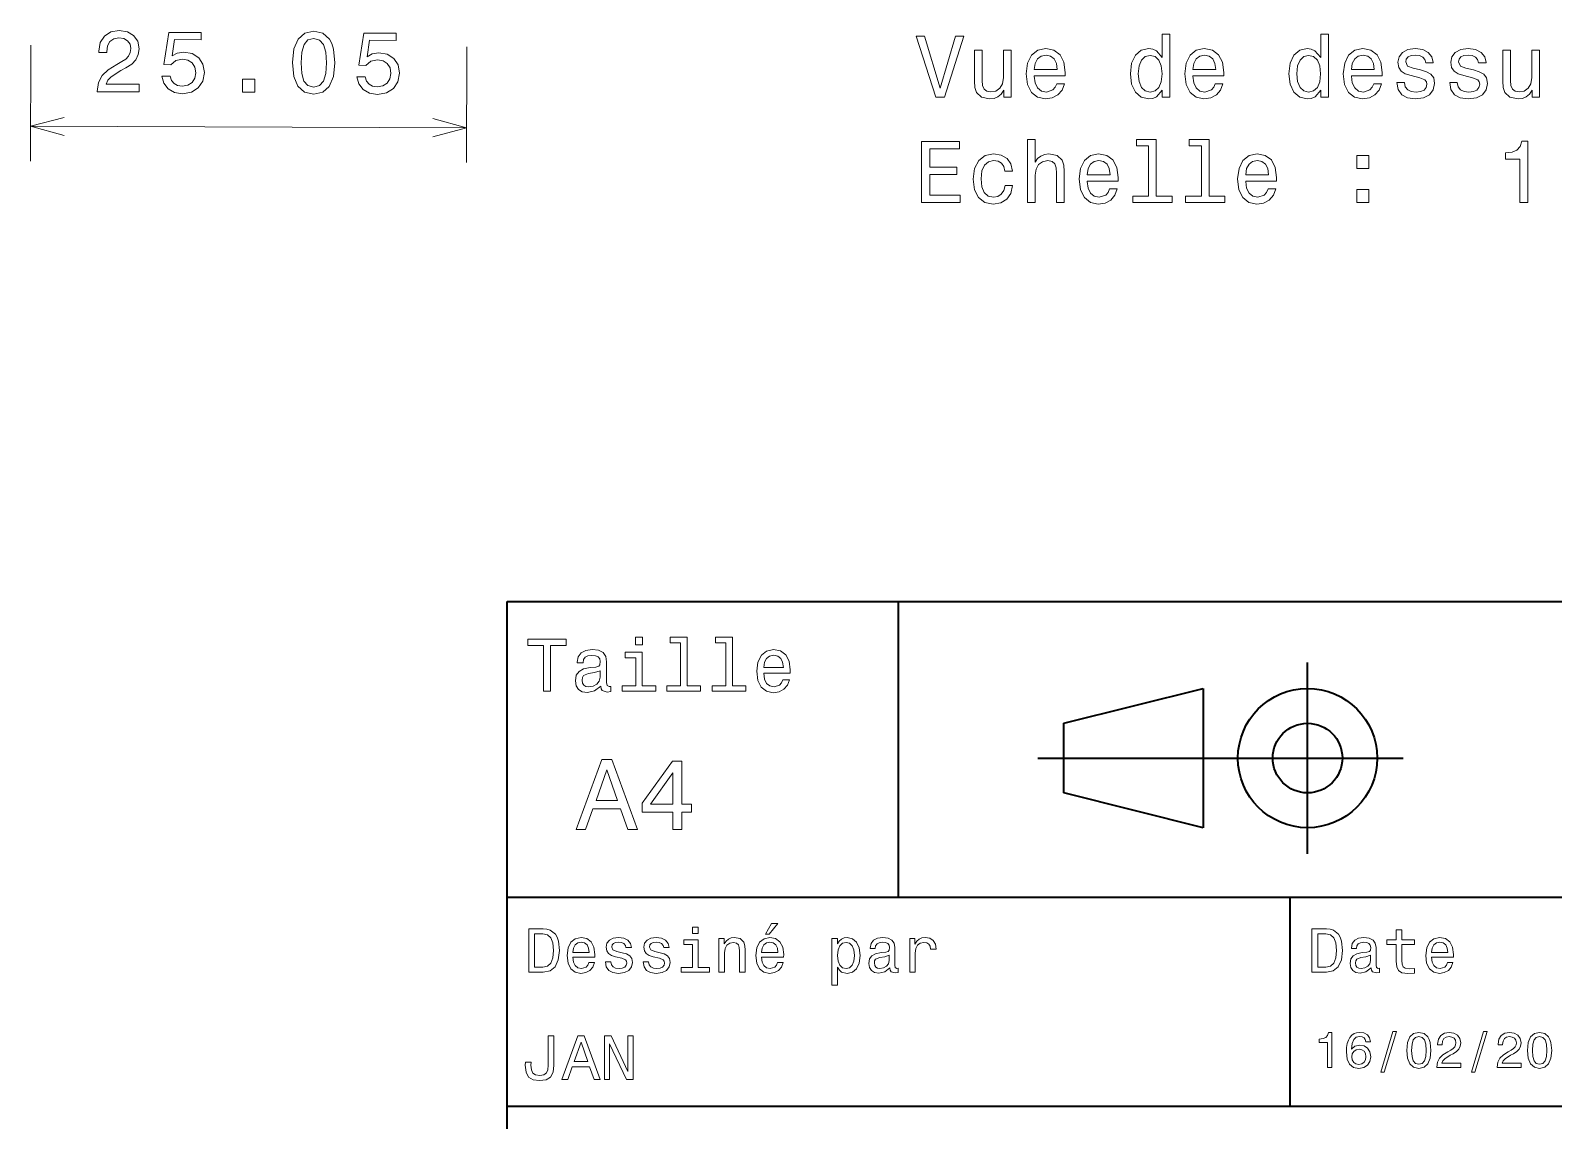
# Model space of a CAD drawing. Extents: x 0 to 297, y 0 to 210.
# Drawn here: x 69.6 to 157.1, y 40.2 to 102.8 of the extents above; entities that cross this region are included whole.
import ezdxf

# ---------------------------------------------------------------- set-up
doc = ezdxf.new("R2010")
doc.units = 0

msp = doc.modelspace()

# ---------------------------------------------------------------- linework, layer by layer
at = {"color": 7, "lineweight": 13, "ltscale": 0.166472}
for p, q in [((69.640015, 101.968109), (69.617188, 95.309265)), ((94.689453, 101.882385), (94.666626, 95.223541))]:
    msp.add_line(p, q, dxfattribs=at)
at = {"color": 7, "lineweight": 13}
msp.add_line((69.624023, 97.309235), (94.673462, 97.223511), dxfattribs=at)
at = {"color": 7, "lineweight": 35}
for p, q in [((97, 10), (97, 70)), ((97, 70), (287, 70)), ((127.5, 61), (148.5, 61)), ((97, 53), (162, 53)), ((97, 41), (162, 41))]:
    msp.add_line(p, q, dxfattribs=at)
at = {"color": 7, "lineweight": 35, "ltscale": 0.425}
msp.add_line((119.5, 53), (119.5, 70), dxfattribs=at)
at = {"color": 7, "lineweight": 35, "ltscale": 0.275}
msp.add_line((143, 55.5), (143, 66.5), dxfattribs=at)
at = {"color": 7, "lineweight": 35, "ltscale": 0.206155}
for p, q in [((129, 63), (137, 65)), ((137, 57), (129, 59))]:
    msp.add_line(p, q, dxfattribs=at)
at = {"color": 7, "lineweight": 35, "ltscale": 0.2}
msp.add_line((137, 65), (137, 57), dxfattribs=at)
at = {"color": 7, "lineweight": 35, "ltscale": 0.1}
msp.add_line((129, 59), (129, 63), dxfattribs=at)
at = {"color": 7, "lineweight": 35, "ltscale": 0.3}
msp.add_line((142, 41), (142, 53), dxfattribs=at)
at = {"color": 7, "lineweight": 13}
for points in [[(73.453125, 99.296143), (75.858765, 99.287903), (75.860229, 99.721619), (73.958862, 99.728119), (74.065674, 99.964783), (74.247803, 100.160858), (74.808838, 100.516998), (75.106934, 100.667297), (75.440552, 100.882996), (75.678467, 101.134338), (75.815674, 101.431427), (75.867188, 101.769165), (75.782959, 102.193085), (75.546997, 102.526733), (75.184692, 102.739807), (74.715942, 102.817047), (74.231445, 102.732971), (73.862427, 102.497192), (73.624146, 102.119781), (73.541748, 101.620789), (73.541504, 101.550171), (74.000488, 101.548584), (74.00061, 101.588959), (74.047119, 101.931732), (74.184204, 102.183411), (74.401611, 102.344055), (74.689209, 102.39856), (74.981567, 102.347107), (75.197998, 102.220306), (75.338501, 102.023132), (75.388062, 101.775848), (75.352051, 101.543976), (75.255493, 101.347626), (75.093506, 101.176697), (74.871094, 101.026154), (74.572998, 100.865814), (74.077759, 100.55481), (73.728638, 100.223145), (73.520508, 99.820404), (73.453125, 99.311279)], [(77.171997, 100.196228), (77.281616, 99.782318), (77.527588, 99.45871), (77.890015, 99.255737), (78.35376, 99.178497), (78.863403, 99.267517), (79.262695, 99.513275), (79.516113, 99.905792), (79.613647, 100.40979), (79.529541, 100.879089), (79.288696, 101.248077), (78.911377, 101.486389), (78.422363, 101.573822), (78.043945, 101.514587), (77.750854, 101.349152), (77.895386, 102.291748), (79.428467, 102.286499), (79.429932, 102.700043), (77.558838, 102.706451), (77.275146, 100.851501), (77.678589, 100.850128), (77.971924, 101.086151), (78.345337, 101.170624), (78.667969, 101.114044), (78.914551, 100.951813), (79.070068, 100.704163), (79.12439, 100.38623), (79.067871, 100.068726), (78.90564, 99.822144), (78.657959, 99.666656), (78.340088, 99.612274), (78.072876, 99.648468), (77.866577, 99.765198), (77.71582, 99.947266), (77.640991, 100.194641)], [(84.682007, 100.967377), (84.754883, 100.175323), (84.98999, 99.60968), (85.367065, 99.265442), (85.891235, 99.15271), (86.411011, 99.261871), (86.790405, 99.603516), (87.024414, 100.167572), (87.107788, 100.959076), (87.029785, 101.746094), (86.935059, 102.059082), (86.799683, 102.316742), (86.422607, 102.66098), (85.903564, 102.778748), (85.378662, 102.664551), (84.999268, 102.317871), (84.760376, 101.753845)], [(88.379883, 100.157867), (88.489502, 99.743958), (88.735474, 99.420349), (89.0979, 99.217377), (89.561646, 99.140137), (90.071289, 99.229156), (90.470581, 99.474915), (90.723999, 99.867432), (90.821533, 100.371429), (90.737427, 100.840729), (90.496582, 101.209717), (90.119263, 101.448029), (89.630249, 101.535461), (89.251831, 101.476227), (88.95874, 101.310791), (89.103271, 102.253387), (90.636353, 102.248138), (90.637817, 102.661682), (88.766724, 102.668091), (88.483032, 100.813141), (88.886475, 100.811768), (89.17981, 101.047791), (89.553223, 101.132263), (89.875854, 101.075684), (90.122437, 100.913452), (90.277954, 100.665802), (90.332275, 100.34787), (90.275757, 100.030365), (90.113525, 99.783783), (89.865845, 99.628296), (89.547974, 99.573914), (89.280762, 99.610107), (89.074463, 99.726837), (88.923706, 99.908905), (88.848877, 100.156281)], [(122.762352, 102.481026), (121.884834, 99.500481), (120.982094, 102.481026), (120.502991, 102.481026), (121.632675, 98.975983), (122.136993, 98.975983), (123.241463, 102.481026)], [(134.649246, 99.394569), (134.649246, 98.975983), (135.093048, 98.975983), (135.093048, 102.597023), (134.654282, 102.597023), (134.654282, 101.270653), (134.316391, 101.653938), (134.109619, 101.744713), (133.872589, 101.780014), (133.443909, 101.679153), (133.111053, 101.396729), (132.894196, 100.942841), (132.818558, 100.332611), (132.894196, 99.722382), (133.111053, 99.263443), (133.443909, 98.975983), (133.872589, 98.880165), (134.109619, 98.915466), (134.321426, 99.006241)], [(143.757309, 99.394569), (143.757309, 98.975983), (144.201111, 98.975983), (144.201111, 102.597023), (143.76236, 102.597023), (143.76236, 101.270653), (143.424454, 101.653938), (143.217682, 101.744713), (142.980652, 101.780014), (142.551987, 101.679153), (142.219131, 101.396729), (142.002274, 100.942841), (141.92662, 100.332611), (142.002274, 99.722382), (142.219131, 99.263443), (142.551987, 98.975983), (142.980652, 98.880165), (143.217682, 98.915466), (143.429504, 99.006241)], [(85.166138, 100.965698), (85.208618, 101.575806), (85.336182, 102.01413), (85.563965, 102.270538), (85.902222, 102.360168), (86.234741, 102.26825), (86.460815, 102.010284), (86.585327, 101.571075), (86.623657, 100.960724), (86.581177, 100.345581), (86.453613, 99.907257), (86.225708, 99.650848), (85.892578, 99.566254), (85.555054, 99.653137), (85.328979, 99.911102), (85.204346, 100.350311)], [(125.964806, 101.684196), (125.520996, 101.684196), (125.520996, 100.120796), (125.470566, 99.757683), (125.32431, 99.495438), (125.097366, 99.334053), (124.79982, 99.283623), (124.56279, 99.323967), (124.411491, 99.445), (124.325752, 99.651772), (124.30558, 99.944283), (124.30558, 101.684196), (123.861778, 101.684196), (123.861778, 99.903938), (123.876907, 99.545868), (123.972733, 99.248314), (124.265236, 98.975983), (124.734253, 98.880165), (124.98642, 98.915466), (125.203278, 99.006241), (125.389877, 99.162582), (125.541176, 99.389526), (125.541176, 98.975983), (125.964806, 98.975983)], [(127.301262, 100.201485), (129.076477, 100.201485), (129.081512, 100.408257), (129.000824, 100.988228), (128.778931, 101.421951), (128.425903, 101.684196), (127.956879, 101.780014), (127.497948, 101.679153), (127.14492, 101.396729), (126.917976, 100.937798), (126.83728, 100.332611), (126.912933, 99.712296), (127.139877, 99.2584), (127.487862, 98.975983), (127.94175, 98.880165), (128.335114, 98.945724), (128.657883, 99.117195), (128.894913, 99.389526), (129.031082, 99.75264), (128.592331, 99.75264), (128.501541, 99.550911), (128.370422, 99.399612), (127.997223, 99.27858), (127.709763, 99.334053), (127.492905, 99.510567), (127.351692, 99.798027), (127.301262, 100.186356)], [(136.409332, 100.201485), (138.18454, 100.201485), (138.18959, 100.408257), (138.108902, 100.988228), (137.886993, 101.421951), (137.533966, 101.684196), (137.064941, 101.780014), (136.606018, 101.679153), (136.252991, 101.396729), (136.026047, 100.937798), (135.945358, 100.332611), (136.020996, 99.712296), (136.24794, 99.2584), (136.595932, 98.975983), (137.04982, 98.880165), (137.443192, 98.945724), (137.765961, 99.117195), (138.002991, 99.389526), (138.13916, 99.75264), (137.700394, 99.75264), (137.609619, 99.550911), (137.478485, 99.399612), (137.105301, 99.27858), (136.817825, 99.334053), (136.600967, 99.510567), (136.459763, 99.798027), (136.409332, 100.186356)], [(145.517395, 100.201485), (147.292618, 100.201485), (147.297653, 100.408257), (147.216965, 100.988228), (146.995056, 101.421951), (146.642044, 101.684196), (146.173019, 101.780014), (145.714081, 101.679153), (145.361053, 101.396729), (145.134109, 100.937798), (145.053421, 100.332611), (145.129074, 99.712296), (145.356018, 99.2584), (145.703995, 98.975983), (146.157883, 98.880165), (146.551254, 98.945724), (146.874023, 99.117195), (147.111053, 99.389526), (147.247223, 99.75264), (146.808472, 99.75264), (146.717682, 99.550911), (146.586563, 99.399612), (146.213364, 99.27858), (145.925903, 99.334053), (145.709045, 99.510567), (145.567825, 99.798027), (145.517395, 100.186356)], [(149.491455, 100.554512), (149.06279, 100.65538), (148.745056, 100.77137), (148.63916, 101.0084), (148.669418, 101.174828), (148.77533, 101.295868), (148.946793, 101.371513), (149.193909, 101.401772), (149.430939, 101.371513), (149.617538, 101.280739), (149.738586, 101.144569), (149.789017, 100.963013), (150.222733, 100.963013), (150.222733, 100.973099), (150.147079, 101.300911), (149.940308, 101.558113), (149.617538, 101.719498), (149.193909, 101.780014), (148.765228, 101.719498), (148.45256, 101.55307), (148.255875, 101.305954), (148.195343, 100.993271), (148.240738, 100.690681), (148.381958, 100.478867), (148.613937, 100.327568), (148.951843, 100.221657), (149.446075, 100.100624), (149.748657, 99.974541), (149.829361, 99.87368), (149.859619, 99.722382), (149.814224, 99.535782), (149.693192, 99.394569), (149.496506, 99.303795), (149.234253, 99.273537), (148.956879, 99.303795), (148.755157, 99.409698), (148.618988, 99.581169), (148.563507, 99.818199), (148.134827, 99.818199), (148.205444, 99.414742), (148.412216, 99.122238), (148.740021, 98.945724), (149.193909, 98.880165), (149.667969, 98.945724), (150.015961, 99.122238), (150.227768, 99.404655), (150.303421, 99.772812), (150.24794, 100.090538), (150.091599, 100.307396), (149.834396, 100.448608)], [(152.527481, 100.554512), (152.098816, 100.65538), (151.781082, 100.77137), (151.675171, 101.0084), (151.705444, 101.174828), (151.81134, 101.295868), (151.982819, 101.371513), (152.229935, 101.401772), (152.466965, 101.371513), (152.653564, 101.280739), (152.774597, 101.144569), (152.825043, 100.963013), (153.258759, 100.963013), (153.258759, 100.973099), (153.183105, 101.300911), (152.976334, 101.558113), (152.653564, 101.719498), (152.229935, 101.780014), (151.801254, 101.719498), (151.488586, 101.55307), (151.291901, 101.305954), (151.231369, 100.993271), (151.276764, 100.690681), (151.417969, 100.478867), (151.649963, 100.327568), (151.987854, 100.221657), (152.482086, 100.100624), (152.784683, 99.974541), (152.865387, 99.87368), (152.89563, 99.722382), (152.85025, 99.535782), (152.729218, 99.394569), (152.532532, 99.303795), (152.270279, 99.273537), (151.992905, 99.303795), (151.791168, 99.409698), (151.654999, 99.581169), (151.599533, 99.818199), (151.170853, 99.818199), (151.241455, 99.414742), (151.448227, 99.122238), (151.776047, 98.945724), (152.229935, 98.880165), (152.703995, 98.945724), (153.051971, 99.122238), (153.263794, 99.404655), (153.339447, 99.772812), (153.283966, 100.090538), (153.127625, 100.307396), (152.870422, 100.448608)], [(156.325027, 101.684196), (155.881226, 101.684196), (155.881226, 100.120796), (155.830795, 99.757683), (155.68454, 99.495438), (155.457596, 99.334053), (155.160049, 99.283623), (154.923019, 99.323967), (154.771713, 99.445), (154.685974, 99.651772), (154.665802, 99.944283), (154.665802, 101.684196), (154.222015, 101.684196), (154.222015, 99.903938), (154.237137, 99.545868), (154.332962, 99.248314), (154.625458, 98.975983), (155.094482, 98.880165), (155.346649, 98.915466), (155.563507, 99.006241), (155.750107, 99.162582), (155.901398, 99.389526), (155.901398, 98.975983), (156.325027, 98.975983)], [(127.301262, 100.574684), (127.356735, 100.922668), (127.492905, 101.179871), (127.699677, 101.336212), (127.972008, 101.391685), (128.239304, 101.336212), (128.446075, 101.179871), (128.572159, 100.922668), (128.617538, 100.574684)], [(133.948227, 101.381599), (134.240738, 101.310997), (134.462646, 101.114311), (134.593765, 100.786499), (134.644196, 100.332611), (134.593765, 99.87368), (134.462646, 99.545868), (134.240738, 99.344139), (133.948227, 99.27858), (133.670853, 99.344139), (133.459045, 99.545868), (133.317825, 99.878723), (133.272446, 100.332611), (133.317825, 100.781456), (133.459045, 101.109268), (133.670853, 101.310997)], [(136.409332, 100.574684), (136.464798, 100.922668), (136.600967, 101.179871), (136.807739, 101.336212), (137.080078, 101.391685), (137.347366, 101.336212), (137.554138, 101.179871), (137.680222, 100.922668), (137.725616, 100.574684)], [(143.056305, 101.381599), (143.348816, 101.310997), (143.570709, 101.114311), (143.701843, 100.786499), (143.752274, 100.332611), (143.701843, 99.87368), (143.570709, 99.545868), (143.348816, 99.344139), (143.056305, 99.27858), (142.778931, 99.344139), (142.567108, 99.545868), (142.425903, 99.878723), (142.380508, 100.332611), (142.425903, 100.781456), (142.567108, 101.109268), (142.778931, 101.310997)], [(145.517395, 100.574684), (145.572876, 100.922668), (145.709045, 101.179871), (145.915817, 101.336212), (146.188141, 101.391685), (146.455444, 101.336212), (146.662216, 101.179871), (146.7883, 100.922668), (146.833679, 100.574684)], [(81.807617, 99.267548), (82.50354, 99.265167), (82.506104, 100.016602), (81.810181, 100.018982)], [(120.825752, 92.929153), (123.044777, 92.929153), (123.044777, 93.352783), (121.289734, 93.352783), (121.289734, 94.537941), (122.853134, 94.537941), (122.853134, 94.956528), (121.289734, 94.956528), (121.289734, 96.005524), (123.004433, 96.005524), (123.004433, 96.429153), (120.825752, 96.429153)], [(126.912933, 92.929153), (127.356735, 92.929153), (127.356735, 94.492554), (127.402122, 94.850624), (127.548378, 95.112869), (127.775322, 95.274254), (128.077911, 95.33477), (128.319992, 95.28434), (128.471283, 95.14817), (128.546936, 94.921227), (128.572159, 94.618637), (128.572159, 92.929153), (129.015961, 92.929153), (129.015961, 94.709412), (128.995789, 95.067482), (128.904999, 95.365036), (128.607452, 95.637367), (128.143478, 95.733185), (127.891319, 95.697884), (127.674461, 95.602066), (127.492905, 95.450768), (127.356735, 95.243996), (127.356735, 96.550194), (126.912933, 96.550194)], [(133.867538, 96.176994), (133.867538, 93.302353), (132.954712, 93.302353), (132.954712, 92.929153), (135.219131, 92.929153), (135.219131, 93.302353), (134.31134, 93.302353), (134.31134, 96.550194), (133.17157, 96.550194), (133.17157, 96.176994)], [(136.903564, 96.176994), (136.903564, 93.302353), (135.990738, 93.302353), (135.990738, 92.929153), (138.255157, 92.929153), (138.255157, 93.302353), (137.347366, 93.302353), (137.347366, 96.550194), (136.207596, 96.550194), (136.207596, 96.176994)], [(155.190308, 92.929153), (155.649231, 92.929153), (155.649231, 96.454369), (155.306305, 96.454369), (155.215515, 96.146736), (155.033966, 95.939957), (154.756592, 95.818924), (154.373306, 95.77858), (154.373306, 95.420509), (155.190308, 95.420509)], [(125.601692, 94.73967), (126.040451, 94.73967), (125.949677, 95.143127), (125.732819, 95.460854), (125.39492, 95.657539), (124.956161, 95.733185), (124.472008, 95.632324), (124.103851, 95.349899), (123.871864, 94.890968), (123.791176, 94.275696), (123.866821, 93.665466), (124.093765, 93.211571), (124.451836, 92.929153), (124.941032, 92.833336), (125.374748, 92.908981), (125.712646, 93.120796), (125.944633, 93.453651), (126.045494, 93.897453), (125.621864, 93.897453), (125.546219, 93.615036), (125.405006, 93.403214), (125.203278, 93.272095), (124.956161, 93.23175), (124.648521, 93.29731), (124.42662, 93.499039), (124.290451, 93.826851), (124.245064, 94.290825), (124.290451, 94.744713), (124.431664, 95.072525), (124.658607, 95.274254), (124.956161, 95.344856), (125.218407, 95.299469), (125.415092, 95.183479), (125.546219, 94.991837)], [(130.33728, 94.154655), (132.112503, 94.154655), (132.117538, 94.361427), (132.03685, 94.941399), (131.814941, 95.375122), (131.461929, 95.637367), (130.992905, 95.733185), (130.533966, 95.632324), (130.180939, 95.349899), (129.953995, 94.890968), (129.873306, 94.285782), (129.948959, 93.665466), (130.175903, 93.211571), (130.52388, 92.929153), (130.977768, 92.833336), (131.37114, 92.898895), (131.693909, 93.070366), (131.930939, 93.342697), (132.067108, 93.705811), (131.628357, 93.705811), (131.537567, 93.504082), (131.406448, 93.352783), (131.033249, 93.23175), (130.745789, 93.287224), (130.528931, 93.463737), (130.387711, 93.751198), (130.33728, 94.139526)], [(139.445358, 94.154655), (141.220566, 94.154655), (141.225616, 94.361427), (141.144928, 94.941399), (140.923019, 95.375122), (140.569992, 95.637367), (140.100967, 95.733185), (139.642044, 95.632324), (139.289017, 95.349899), (139.062073, 94.890968), (138.981369, 94.285782), (139.057022, 93.665466), (139.283966, 93.211571), (139.631958, 92.929153), (140.085846, 92.833336), (140.479218, 92.898895), (140.801987, 93.070366), (141.039017, 93.342697), (141.175171, 93.705811), (140.73642, 93.705811), (140.645645, 93.504082), (140.514511, 93.352783), (140.141312, 93.23175), (139.853851, 93.287224), (139.636993, 93.463737), (139.495789, 93.751198), (139.445358, 94.139526)], [(145.825043, 94.885925), (146.520996, 94.885925), (146.520996, 95.637367), (145.825043, 95.637367)], [(130.33728, 94.527855), (130.392761, 94.875839), (130.528931, 95.133041), (130.735703, 95.289383), (131.008026, 95.344856), (131.27533, 95.289383), (131.482101, 95.133041), (131.60817, 94.875839), (131.653564, 94.527855)], [(139.445358, 94.527855), (139.500824, 94.875839), (139.636993, 95.133041), (139.843765, 95.289383), (140.116104, 95.344856), (140.383392, 95.289383), (140.590164, 95.133041), (140.716248, 94.875839), (140.761627, 94.527855)], [(145.825043, 92.929153), (146.520996, 92.929153), (146.520996, 93.680595), (145.825043, 93.680595)], [(99.102303, 64.837173), (99.5, 64.837173), (99.5, 67.47406), (100.407784, 67.47406), (100.407784, 67.837173), (98.190201, 67.837173), (98.190201, 67.47406), (99.102303, 67.47406)], [(104.786743, 67.940918), (104.384727, 67.940918), (104.384727, 67.508644), (104.786743, 67.508644)], [(106.969742, 67.621033), (106.969742, 65.157059), (106.187317, 65.157059), (106.187317, 64.837173), (108.128242, 64.837173), (108.128242, 65.157059), (107.350143, 65.157059), (107.350143, 67.940918), (106.373199, 67.940918), (106.373199, 67.621033)], [(109.572044, 67.621033), (109.572044, 65.157059), (108.789627, 65.157059), (108.789627, 64.837173), (110.730545, 64.837173), (110.730545, 65.157059), (109.952454, 65.157059), (109.952454, 67.940918), (108.975502, 67.940918), (108.975502, 67.621033)], [(102.387611, 65.139771), (102.387611, 65.126801), (102.409225, 64.979828), (102.47406, 64.876076), (102.746399, 64.793945), (102.958214, 64.828529), (102.958214, 65.122475), (102.867432, 65.109505), (102.746399, 65.165703), (102.724785, 65.338615), (102.724785, 66.540344), (102.672913, 66.84726), (102.521614, 67.0634), (102.257927, 67.193085), (101.886169, 67.240631), (101.523056, 67.188759), (101.255043, 67.041786), (101.086456, 66.812675), (101.030258, 66.510086), (101.030258, 66.484146), (101.371758, 66.484146), (101.402016, 66.665703), (101.497116, 66.795387), (101.65274, 66.873199), (101.873199, 66.903458), (102.085014, 66.881844), (102.236313, 66.817001), (102.327087, 66.704605), (102.357346, 66.548988), (102.340057, 66.367432), (102.270897, 66.276657), (102.097984, 66.233429), (101.773773, 66.198845), (101.402016, 66.121033), (101.138329, 65.982704), (100.982712, 65.766571), (100.935158, 65.446686), (100.978386, 65.161385), (101.112389, 64.949562), (101.328529, 64.815559), (101.626801, 64.768013), (102.028816, 64.858788)], [(104.773773, 65.157059), (104.773773, 67.080688), (103.796829, 67.080688), (103.796829, 66.756485), (104.393372, 66.756485), (104.393372, 65.157059), (103.615273, 65.157059), (103.615273, 64.837173), (105.560516, 64.837173), (105.560516, 65.157059)], [(111.750717, 65.887604), (113.272339, 65.887604), (113.276657, 66.064842), (113.207497, 66.561958), (113.017288, 66.933716), (112.714699, 67.158501), (112.312683, 67.240631), (111.919312, 67.154175), (111.616714, 66.912102), (111.422188, 66.51873), (111.353027, 66), (111.41787, 65.4683), (111.612396, 65.079247), (111.91066, 64.837173), (112.299713, 64.755043), (112.636887, 64.811234), (112.913544, 64.958214), (113.116714, 65.191643), (113.233429, 65.502876), (112.857346, 65.502876), (112.779541, 65.329971), (112.667145, 65.200287), (112.34726, 65.096542), (112.100868, 65.144089), (111.914986, 65.295387), (111.793945, 65.541786), (111.750717, 65.874634)], [(111.750717, 66.207489), (111.798271, 66.50576), (111.914986, 66.726219), (112.092216, 66.860229), (112.325653, 66.907776), (112.554756, 66.860229), (112.731987, 66.726219), (112.840057, 66.50576), (112.878967, 66.207489)], [(102.344383, 65.649857), (102.292511, 65.425072), (102.154182, 65.252159), (101.946686, 65.139771), (101.691643, 65.100861), (101.527374, 65.122475), (101.41066, 65.191643), (101.337173, 65.312675), (101.315559, 65.481262), (101.332855, 65.632561), (101.402016, 65.740631), (101.678673, 65.861671), (102.028816, 65.913544), (102.344383, 66.017288)], [(100.982712, 56.9049), (101.51297, 56.9049), (101.933716, 58.080692), (103.530258, 58.080692), (103.951012, 56.9049), (104.492798, 56.9049), (103.028816, 60.910664), (102.440926, 60.910664)], [(106.521614, 56.9049), (107.040344, 56.9049), (107.040344, 57.896255), (107.610954, 57.896255), (107.610954, 58.357349), (107.040344, 58.357349), (107.040344, 60.818443), (106.515854, 60.818443), (104.763687, 58.403458), (104.763687, 57.896255), (106.521614, 57.896255)], [(102.118156, 58.570606), (102.734871, 60.334293), (103.351585, 58.570606)], [(105.247841, 58.357349), (106.521614, 60.149857), (106.521614, 58.357349)], [(99.080688, 51.190563), (98.248558, 51.190563), (98.248558, 48.690563), (99.080688, 48.690563), (99.473343, 48.769814), (99.765129, 49.011169), (99.945244, 49.40382), (100.010086, 49.940563), (99.952446, 50.488113), (99.880402, 50.70425), (99.779541, 50.877163), (99.487755, 51.111313), (99.296829, 51.168949)], [(99.055473, 50.891571), (99.329254, 50.837536), (99.516571, 50.671829), (99.628242, 50.376442), (99.664268, 49.940563), (99.624641, 49.519093), (99.51297, 49.223705), (99.322044, 49.047192), (99.055473, 48.989555), (98.583572, 48.989555), (98.583572, 50.891571)], [(107.992798, 51.27702), (107.657784, 51.27702), (107.657784, 50.916786), (107.992798, 50.916786)], [(111.84726, 50.88797), (112.059799, 50.88797), (112.560516, 51.500362), (112.207489, 51.500362)], [(144.080688, 51.190563), (143.248566, 51.190563), (143.248566, 48.690563), (144.080688, 48.690563), (144.473343, 48.769814), (144.765137, 49.011169), (144.945251, 49.40382), (145.010086, 49.940563), (144.952454, 50.488113), (144.880402, 50.70425), (144.779541, 50.877163), (144.487747, 51.111313), (144.296829, 51.168949)], [(144.055481, 50.891571), (144.329254, 50.837536), (144.516571, 50.671829), (144.628235, 50.376442), (144.664261, 49.940563), (144.624634, 49.519093), (144.51297, 49.223705), (144.322052, 49.047192), (144.055481, 48.989555), (143.583572, 48.989555), (143.583572, 50.891571)], [(148.100861, 50.289986), (148.100861, 49.320965), (148.122482, 49.007565), (148.223343, 48.791428), (148.425079, 48.665348), (148.767288, 48.62212), (149.141937, 48.640129), (149.141937, 48.913906), (148.868149, 48.892292), (148.619598, 48.921112), (148.486313, 49.011169), (148.42868, 49.162464), (148.417862, 49.375), (148.417862, 50.289986), (149.141937, 50.289986), (149.141937, 50.560158), (148.417862, 50.560158), (148.417862, 51.125721), (148.100861, 51.125721), (148.100861, 50.560158), (147.553314, 50.560158), (147.553314, 50.289986)], [(100.784584, 49.565922), (102.052597, 49.565922), (102.056198, 49.713619), (101.998558, 50.127884), (101.840057, 50.437683), (101.587898, 50.625), (101.252884, 50.693443), (100.925072, 50.621399), (100.672913, 50.41967), (100.510803, 50.091862), (100.453171, 49.659584), (100.507202, 49.216499), (100.669312, 48.892292), (100.91787, 48.690563), (101.242073, 48.62212), (101.523056, 48.668949), (101.753601, 48.791428), (101.922913, 48.98595), (102.020172, 49.245319), (101.706772, 49.245319), (101.64193, 49.101227), (101.548271, 48.993156), (101.2817, 48.9067), (101.07637, 48.946327), (100.921471, 49.072407), (100.820602, 49.27774), (100.784584, 49.555115)], [(100.784584, 49.832493), (100.824211, 50.081055), (100.921471, 50.264771), (101.069168, 50.376442), (101.263687, 50.416069), (101.454613, 50.376442), (101.602303, 50.264771), (101.69236, 50.081055), (101.724785, 49.832493)], [(103.623199, 49.818085), (103.317001, 49.890129), (103.090057, 49.972984), (103.014412, 50.142292), (103.036026, 50.261169), (103.111671, 50.347622), (103.234146, 50.401657), (103.41066, 50.423271), (103.579971, 50.401657), (103.713257, 50.336815), (103.799713, 50.239555), (103.835732, 50.109871), (104.145531, 50.109871), (104.145531, 50.117077), (104.091499, 50.351227), (103.943802, 50.534943), (103.713257, 50.650219), (103.41066, 50.693443), (103.104469, 50.650219), (102.881126, 50.531342), (102.740631, 50.354828), (102.697403, 50.131485), (102.729828, 49.915348), (102.830688, 49.76405), (102.996399, 49.655983), (103.237755, 49.580334), (103.590775, 49.493877), (103.806915, 49.40382), (103.864555, 49.331772), (103.886169, 49.223705), (103.853745, 49.09042), (103.767288, 48.989555), (103.626801, 48.924713), (103.439484, 48.903099), (103.241356, 48.924713), (103.09726, 49.000362), (103, 49.122841), (102.960373, 49.292149), (102.654175, 49.292149), (102.704613, 49.003963), (102.852303, 48.795029), (103.086456, 48.668949), (103.41066, 48.62212), (103.749283, 48.668949), (103.997841, 48.795029), (104.149139, 48.996758), (104.203171, 49.259727), (104.163544, 49.486671), (104.051872, 49.641571), (103.868156, 49.742435)], [(105.791786, 49.818085), (105.485588, 49.890129), (105.258644, 49.972984), (105.182999, 50.142292), (105.204613, 50.261169), (105.280258, 50.347622), (105.40274, 50.401657), (105.579254, 50.423271), (105.748558, 50.401657), (105.881844, 50.336815), (105.9683, 50.239555), (106.004326, 50.109871), (106.314117, 50.109871), (106.314117, 50.117077), (106.260086, 50.351227), (106.112396, 50.534943), (105.881844, 50.650219), (105.579254, 50.693443), (105.273056, 50.650219), (105.049713, 50.531342), (104.909225, 50.354828), (104.865997, 50.131485), (104.898415, 49.915348), (104.999283, 49.76405), (105.164986, 49.655983), (105.406342, 49.580334), (105.759369, 49.493877), (105.975502, 49.40382), (106.033142, 49.331772), (106.054756, 49.223705), (106.022339, 49.09042), (105.935883, 48.989555), (105.795387, 48.924713), (105.60807, 48.903099), (105.409943, 48.924713), (105.265854, 49.000362), (105.168587, 49.122841), (105.12896, 49.292149), (104.822769, 49.292149), (104.873199, 49.003963), (105.020897, 48.795029), (105.255043, 48.668949), (105.579254, 48.62212), (105.91787, 48.668949), (106.166428, 48.795029), (106.317726, 48.996758), (106.371758, 49.259727), (106.33213, 49.486671), (106.220459, 49.641571), (106.036743, 49.742435)], [(107.981987, 48.957134), (107.981987, 50.560158), (107.16787, 50.560158), (107.16787, 50.289986), (107.664986, 50.289986), (107.664986, 48.957134), (107.016571, 48.957134), (107.016571, 48.690563), (108.637611, 48.690563), (108.637611, 48.957134)], [(109.181557, 48.690563), (109.498558, 48.690563), (109.498558, 49.807278), (109.530983, 50.063042), (109.635445, 50.250362), (109.797546, 50.365635), (110.013687, 50.408863), (110.1866, 50.372841), (110.29467, 50.275578), (110.348701, 50.113472), (110.366714, 49.897335), (110.366714, 48.690563), (110.683716, 48.690563), (110.683716, 49.962177), (110.669312, 50.217941), (110.604469, 50.430477), (110.39193, 50.625), (110.060516, 50.693443), (109.876801, 50.668228), (109.721901, 50.599785), (109.588615, 50.484512), (109.484146, 50.329613), (109.484146, 50.625), (109.181557, 50.625)], [(111.627518, 49.565922), (112.895531, 49.565922), (112.899132, 49.713619), (112.841499, 50.127884), (112.682999, 50.437683), (112.430832, 50.625), (112.095825, 50.693443), (111.768013, 50.621399), (111.515854, 50.41967), (111.353745, 50.091862), (111.296112, 49.659584), (111.350143, 49.216499), (111.512245, 48.892292), (111.760803, 48.690563), (112.085014, 48.62212), (112.365997, 48.668949), (112.596542, 48.791428), (112.765854, 48.98595), (112.863113, 49.245319), (112.549713, 49.245319), (112.484871, 49.101227), (112.391212, 48.993156), (112.124641, 48.9067), (111.919312, 48.946327), (111.764412, 49.072407), (111.663544, 49.27774), (111.627518, 49.555115)], [(111.627518, 49.832493), (111.667145, 50.081055), (111.764412, 50.264771), (111.912102, 50.376442), (112.106628, 50.416069), (112.297546, 50.376442), (112.445244, 50.264771), (112.535301, 50.081055), (112.567726, 49.832493)], [(115.986313, 50.326012), (115.986313, 50.625), (115.669312, 50.625), (115.669312, 47.941284), (115.986313, 47.941284), (115.986313, 48.98595), (116.097984, 48.816643), (116.22406, 48.704971), (116.541069, 48.62212), (116.843658, 48.690563), (117.081413, 48.895893), (117.236313, 49.2201), (117.293945, 49.659584), (117.236313, 50.095463), (117.081413, 50.41967), (116.843658, 50.621399), (116.541069, 50.693443), (116.368156, 50.671829), (116.220459, 50.603386), (116.094383, 50.488113)], [(116.48703, 48.9067), (116.274498, 48.953533), (116.119598, 49.097622), (116.022339, 49.331772), (115.989914, 49.659584), (116.022339, 49.983791), (116.119598, 50.217941), (116.274498, 50.358429), (116.48703, 50.408863), (116.681557, 50.358429), (116.836456, 50.21434), (116.933716, 49.98019), (116.969742, 49.659584), (116.933716, 49.335377), (116.836456, 49.097622), (116.681557, 48.953533)], [(119.005043, 48.942726), (119.005043, 48.931919), (119.023056, 48.809441), (119.077087, 48.722984), (119.304031, 48.654541), (119.480545, 48.683357), (119.480545, 48.928314), (119.4049, 48.917507), (119.304031, 48.96434), (119.286026, 49.108429), (119.286026, 50.109871), (119.242798, 50.365635), (119.116714, 50.54575), (118.896973, 50.65382), (118.587173, 50.693443), (118.284584, 50.650219), (118.061241, 50.52774), (117.920746, 50.336815), (117.873917, 50.084656), (117.873917, 50.063042), (118.158501, 50.063042), (118.183716, 50.21434), (118.26297, 50.322407), (118.392654, 50.387249), (118.57637, 50.412464), (118.752884, 50.394455), (118.878967, 50.34042), (118.954613, 50.246758), (118.979828, 50.117077), (118.965416, 49.965778), (118.907784, 49.890129), (118.763687, 49.854107), (118.493515, 49.825291), (118.183716, 49.760448), (117.963974, 49.645176), (117.834297, 49.465057), (117.79467, 49.19849), (117.830688, 48.960735), (117.942368, 48.784222), (118.122482, 48.67255), (118.37104, 48.632927), (118.706055, 48.708576)], [(120.143372, 48.690563), (120.460373, 48.690563), (120.460373, 49.796471), (120.492798, 50.063042), (120.590057, 50.253963), (120.748558, 50.369236), (120.961098, 50.408863), (121.119598, 50.383648), (121.238472, 50.3116), (121.310516, 50.189121), (121.335739, 50.023415), (121.656342, 50.023415), (121.613113, 50.315205), (121.49424, 50.524136), (121.296112, 50.650219), (121.02594, 50.693443), (120.842224, 50.664627), (120.683716, 50.592579), (120.543228, 50.4701), (120.431557, 50.304398), (120.431557, 50.625), (120.143372, 50.625)], [(146.656342, 48.942726), (146.656342, 48.931919), (146.674347, 48.809441), (146.728394, 48.722984), (146.955338, 48.654541), (147.131851, 48.683357), (147.131851, 48.928314), (147.056198, 48.917507), (146.955338, 48.96434), (146.937317, 49.108429), (146.937317, 50.109871), (146.894089, 50.365635), (146.768005, 50.54575), (146.548264, 50.65382), (146.23848, 50.693443), (145.935883, 50.650219), (145.71254, 50.52774), (145.572052, 50.336815), (145.525223, 50.084656), (145.525223, 50.063042), (145.809799, 50.063042), (145.835022, 50.21434), (145.914261, 50.322407), (146.043945, 50.387249), (146.227661, 50.412464), (146.404175, 50.394455), (146.530258, 50.34042), (146.605911, 50.246758), (146.631119, 50.117077), (146.616714, 49.965778), (146.559082, 49.890129), (146.414978, 49.854107), (146.144806, 49.825291), (145.835022, 49.760448), (145.61528, 49.645176), (145.485596, 49.465057), (145.445969, 49.19849), (145.481995, 48.960735), (145.593658, 48.784222), (145.773773, 48.67255), (146.022339, 48.632927), (146.357346, 48.708576)], [(150.121765, 49.565922), (151.389771, 49.565922), (151.393372, 49.713619), (151.335739, 50.127884), (151.177231, 50.437683), (150.925079, 50.625), (150.590057, 50.693443), (150.262253, 50.621399), (150.010086, 50.41967), (149.847977, 50.091862), (149.790344, 49.659584), (149.844376, 49.216499), (150.006485, 48.892292), (150.255051, 48.690563), (150.579254, 48.62212), (150.860229, 48.668949), (151.090775, 48.791428), (151.260086, 48.98595), (151.357346, 49.245319), (151.043945, 49.245319), (150.979111, 49.101227), (150.885452, 48.993156), (150.618881, 48.9067), (150.413544, 48.946327), (150.258652, 49.072407), (150.157776, 49.27774), (150.121765, 49.555115)], [(150.121765, 49.832493), (150.161377, 50.081055), (150.258652, 50.264771), (150.406342, 50.376442), (150.600861, 50.416069), (150.791794, 50.376442), (150.939484, 50.264771), (151.029541, 50.081055), (151.061966, 49.832493)], [(118.969025, 49.367798), (118.925797, 49.180477), (118.810516, 49.036385), (118.637611, 48.942726), (118.425072, 48.910305), (118.288185, 48.928314), (118.190926, 48.98595), (118.129684, 49.086815), (118.111671, 49.227306), (118.126083, 49.353386), (118.183716, 49.443443), (118.414268, 49.544312), (118.706055, 49.587536), (118.969025, 49.673992)], [(146.620316, 49.367798), (146.577087, 49.180477), (146.461823, 49.036385), (146.28891, 48.942726), (146.07637, 48.910305), (145.939484, 48.928314), (145.842224, 48.98595), (145.780975, 49.086815), (145.76297, 49.227306), (145.777374, 49.353386), (145.835022, 49.443443), (146.065567, 49.544312), (146.357346, 49.587536), (146.620316, 49.673992)], [(99.372475, 43.359509), (99.34726, 43.092937), (99.271614, 42.909222), (99.116714, 42.79755), (98.87896, 42.765129), (98.644814, 42.79755), (98.489914, 42.902016), (98.399857, 43.085735), (98.374641, 43.352306), (98.381844, 43.532421), (98.05764, 43.532421), (98.05043, 43.348701), (98.093658, 42.948845), (98.241356, 42.671471), (98.497116, 42.516571), (98.875359, 42.462536), (99.25, 42.516571), (99.50576, 42.671471), (99.653458, 42.945244), (99.700287, 43.3451), (99.700287, 45.030979), (99.372475, 45.030979)], [(100.157784, 42.530979), (100.489197, 42.530979), (100.752159, 43.26585), (101.75, 43.26585), (102.01297, 42.530979), (102.351585, 42.530979), (101.4366, 45.03458), (101.069168, 45.03458)], [(100.867432, 43.572044), (101.252884, 44.674351), (101.638329, 43.572044)], [(102.600143, 42.530979), (102.899139, 42.530979), (102.899139, 44.580692), (103.857346, 42.530979), (104.242798, 42.530979), (104.242798, 45.030979), (103.940201, 45.030979), (103.940201, 42.981266), (102.992798, 45.030979), (102.600143, 45.030979)], [(144.14122, 43.224785), (144.403458, 43.224785), (144.403458, 45.239193), (144.207504, 45.239193), (144.155624, 45.0634), (144.05188, 44.945248), (143.893372, 44.876083), (143.674362, 44.853027), (143.674362, 44.648415), (144.14122, 44.648415)], [(146.619598, 44.685879), (146.56485, 44.919308), (146.438049, 45.09222), (146.242081, 45.201729), (145.98848, 45.239193), (145.818451, 45.219021), (145.671478, 45.164265), (145.541794, 45.074928), (145.432281, 44.948128), (145.345825, 44.789627), (145.282425, 44.596542), (145.242081, 44.368877), (145.230545, 44.112392), (145.276657, 43.703171), (145.417877, 43.406342), (145.645538, 43.227665), (145.956772, 43.167149), (146.236313, 43.219021), (146.44957, 43.354469), (146.587906, 43.567726), (146.636887, 43.838619), (146.587906, 44.112392), (146.455338, 44.322769), (146.250732, 44.455334), (145.997116, 44.501442), (145.723343, 44.443806), (145.518738, 44.279541), (145.561966, 44.596542), (145.65419, 44.824207), (145.795395, 44.959656), (145.991364, 45.005764), (146.135452, 44.982712), (146.244965, 44.922192), (146.317001, 44.821327), (146.354477, 44.685879)], [(147.213257, 42.956772), (147.412109, 42.956772), (148.109512, 45.279541), (147.907791, 45.279541)], [(148.703171, 44.201729), (148.746399, 43.749279), (148.881851, 43.426514), (149.097992, 43.230549), (149.397705, 43.167149), (149.694534, 43.230549), (149.910675, 43.426514), (150.043228, 43.749279), (150.08934, 44.201729), (150.043228, 44.651299), (149.98848, 44.829971), (149.910675, 44.976948), (149.694534, 45.172913), (149.397705, 45.239193), (149.097992, 45.172913), (148.881851, 44.974064), (148.746399, 44.651299)], [(148.979828, 44.201729), (149.002884, 44.550434), (149.074936, 44.801155), (149.20462, 44.948128), (149.397705, 45), (149.587906, 44.948128), (149.71759, 44.801155), (149.789627, 44.550434), (149.812683, 44.201729), (149.789627, 43.850143), (149.71759, 43.599426), (149.587906, 43.45245), (149.397705, 43.403458), (149.20462, 43.45245), (149.074936, 43.599426), (149.002884, 43.850143)], [(150.429398, 43.224785), (151.804047, 43.224785), (151.804047, 43.472622), (150.71759, 43.472622), (150.778107, 43.60807), (150.881851, 43.720463), (151.201736, 43.925072), (151.371765, 44.011528), (151.561966, 44.135448), (151.697418, 44.279541), (151.775223, 44.44957), (151.804047, 44.642651), (151.755051, 44.884727), (151.619598, 45.074928), (151.412109, 45.195965), (151.144104, 45.239193), (150.867447, 45.190201), (150.657059, 45.054756), (150.521622, 44.838619), (150.47551, 44.553314), (150.47551, 44.51297), (150.737762, 44.51297), (150.737762, 44.536022), (150.763687, 44.731991), (150.841507, 44.876083), (150.965424, 44.9683), (151.129684, 45), (151.296829, 44.971184), (151.420746, 44.899136), (151.50145, 44.786743), (151.530258, 44.645535), (151.510086, 44.51297), (151.455338, 44.400578), (151.363113, 44.302593), (151.236313, 44.216141), (151.066284, 44.12392), (150.783859, 43.945248), (150.585022, 43.755043), (150.466858, 43.524498), (150.429398, 43.233429)], [(152.417877, 42.956772), (152.616714, 42.956772), (153.314133, 45.279541), (153.112396, 45.279541)], [(153.899139, 43.224785), (155.273773, 43.224785), (155.273773, 43.472622), (154.187317, 43.472622), (154.247849, 43.60807), (154.351593, 43.720463), (154.671478, 43.925072), (154.841507, 44.011528), (155.031708, 44.135448), (155.167145, 44.279541), (155.244965, 44.44957), (155.273773, 44.642651), (155.224792, 44.884727), (155.08934, 45.074928), (154.881851, 45.195965), (154.613831, 45.239193), (154.337173, 45.190201), (154.126801, 45.054756), (153.991364, 44.838619), (153.945251, 44.553314), (153.945251, 44.51297), (154.207504, 44.51297), (154.207504, 44.536022), (154.233429, 44.731991), (154.311249, 44.876083), (154.435165, 44.9683), (154.599426, 45), (154.766571, 44.971184), (154.890488, 44.899136), (154.971191, 44.786743), (155, 44.645535), (154.979828, 44.51297), (154.925079, 44.400578), (154.832855, 44.302593), (154.706055, 44.216141), (154.536026, 44.12392), (154.253601, 43.945248), (154.054764, 43.755043), (153.9366, 43.524498), (153.899139, 43.233429)], [(155.642654, 44.201729), (155.685883, 43.749279), (155.821335, 43.426514), (156.037476, 43.230549), (156.337173, 43.167149), (156.634003, 43.230549), (156.850143, 43.426514), (156.982712, 43.749279), (157.028824, 44.201729), (156.982712, 44.651299), (156.927963, 44.829971), (156.850143, 44.976948), (156.634003, 45.172913), (156.337173, 45.239193), (156.037476, 45.172913), (155.821335, 44.974064), (155.685883, 44.651299)], [(155.919312, 44.201729), (155.942368, 44.550434), (156.01442, 44.801155), (156.144104, 44.948128), (156.337173, 45), (156.527374, 44.948128), (156.657059, 44.801155), (156.729111, 44.550434), (156.752167, 44.201729), (156.729111, 43.850143), (156.657059, 43.599426), (156.527374, 43.45245), (156.337173, 43.403458), (156.144104, 43.45245), (156.01442, 43.599426), (155.942368, 43.850143)], [(146.357361, 43.835735), (146.325653, 43.654179), (146.244965, 43.51585), (146.11528, 43.423634), (145.953888, 43.394814), (145.783859, 43.423634), (145.65419, 43.51297), (145.570602, 43.651299), (145.544678, 43.832855), (145.573486, 44.011528), (145.65419, 44.146976), (145.786743, 44.233429), (145.965424, 44.265129), (146.121048, 44.233429), (146.244965, 44.149857), (146.325653, 44.014412)]]:
    msp.add_lwpolyline(points, close=True, dxfattribs=at)
for points in [[(71.557739, 97.820282), (69.624023, 97.309235), (71.554199, 96.785004)], [(92.739868, 96.712494), (94.673462, 97.223511), (92.743408, 97.747772)]]:
    msp.add_lwpolyline(points, dxfattribs=at)
at = {"color": 7, "lineweight": 35}
for radius in [4, 2]:
    msp.add_circle((143, 61), radius, dxfattribs=at)

doc.saveas('drawing.dxf')
